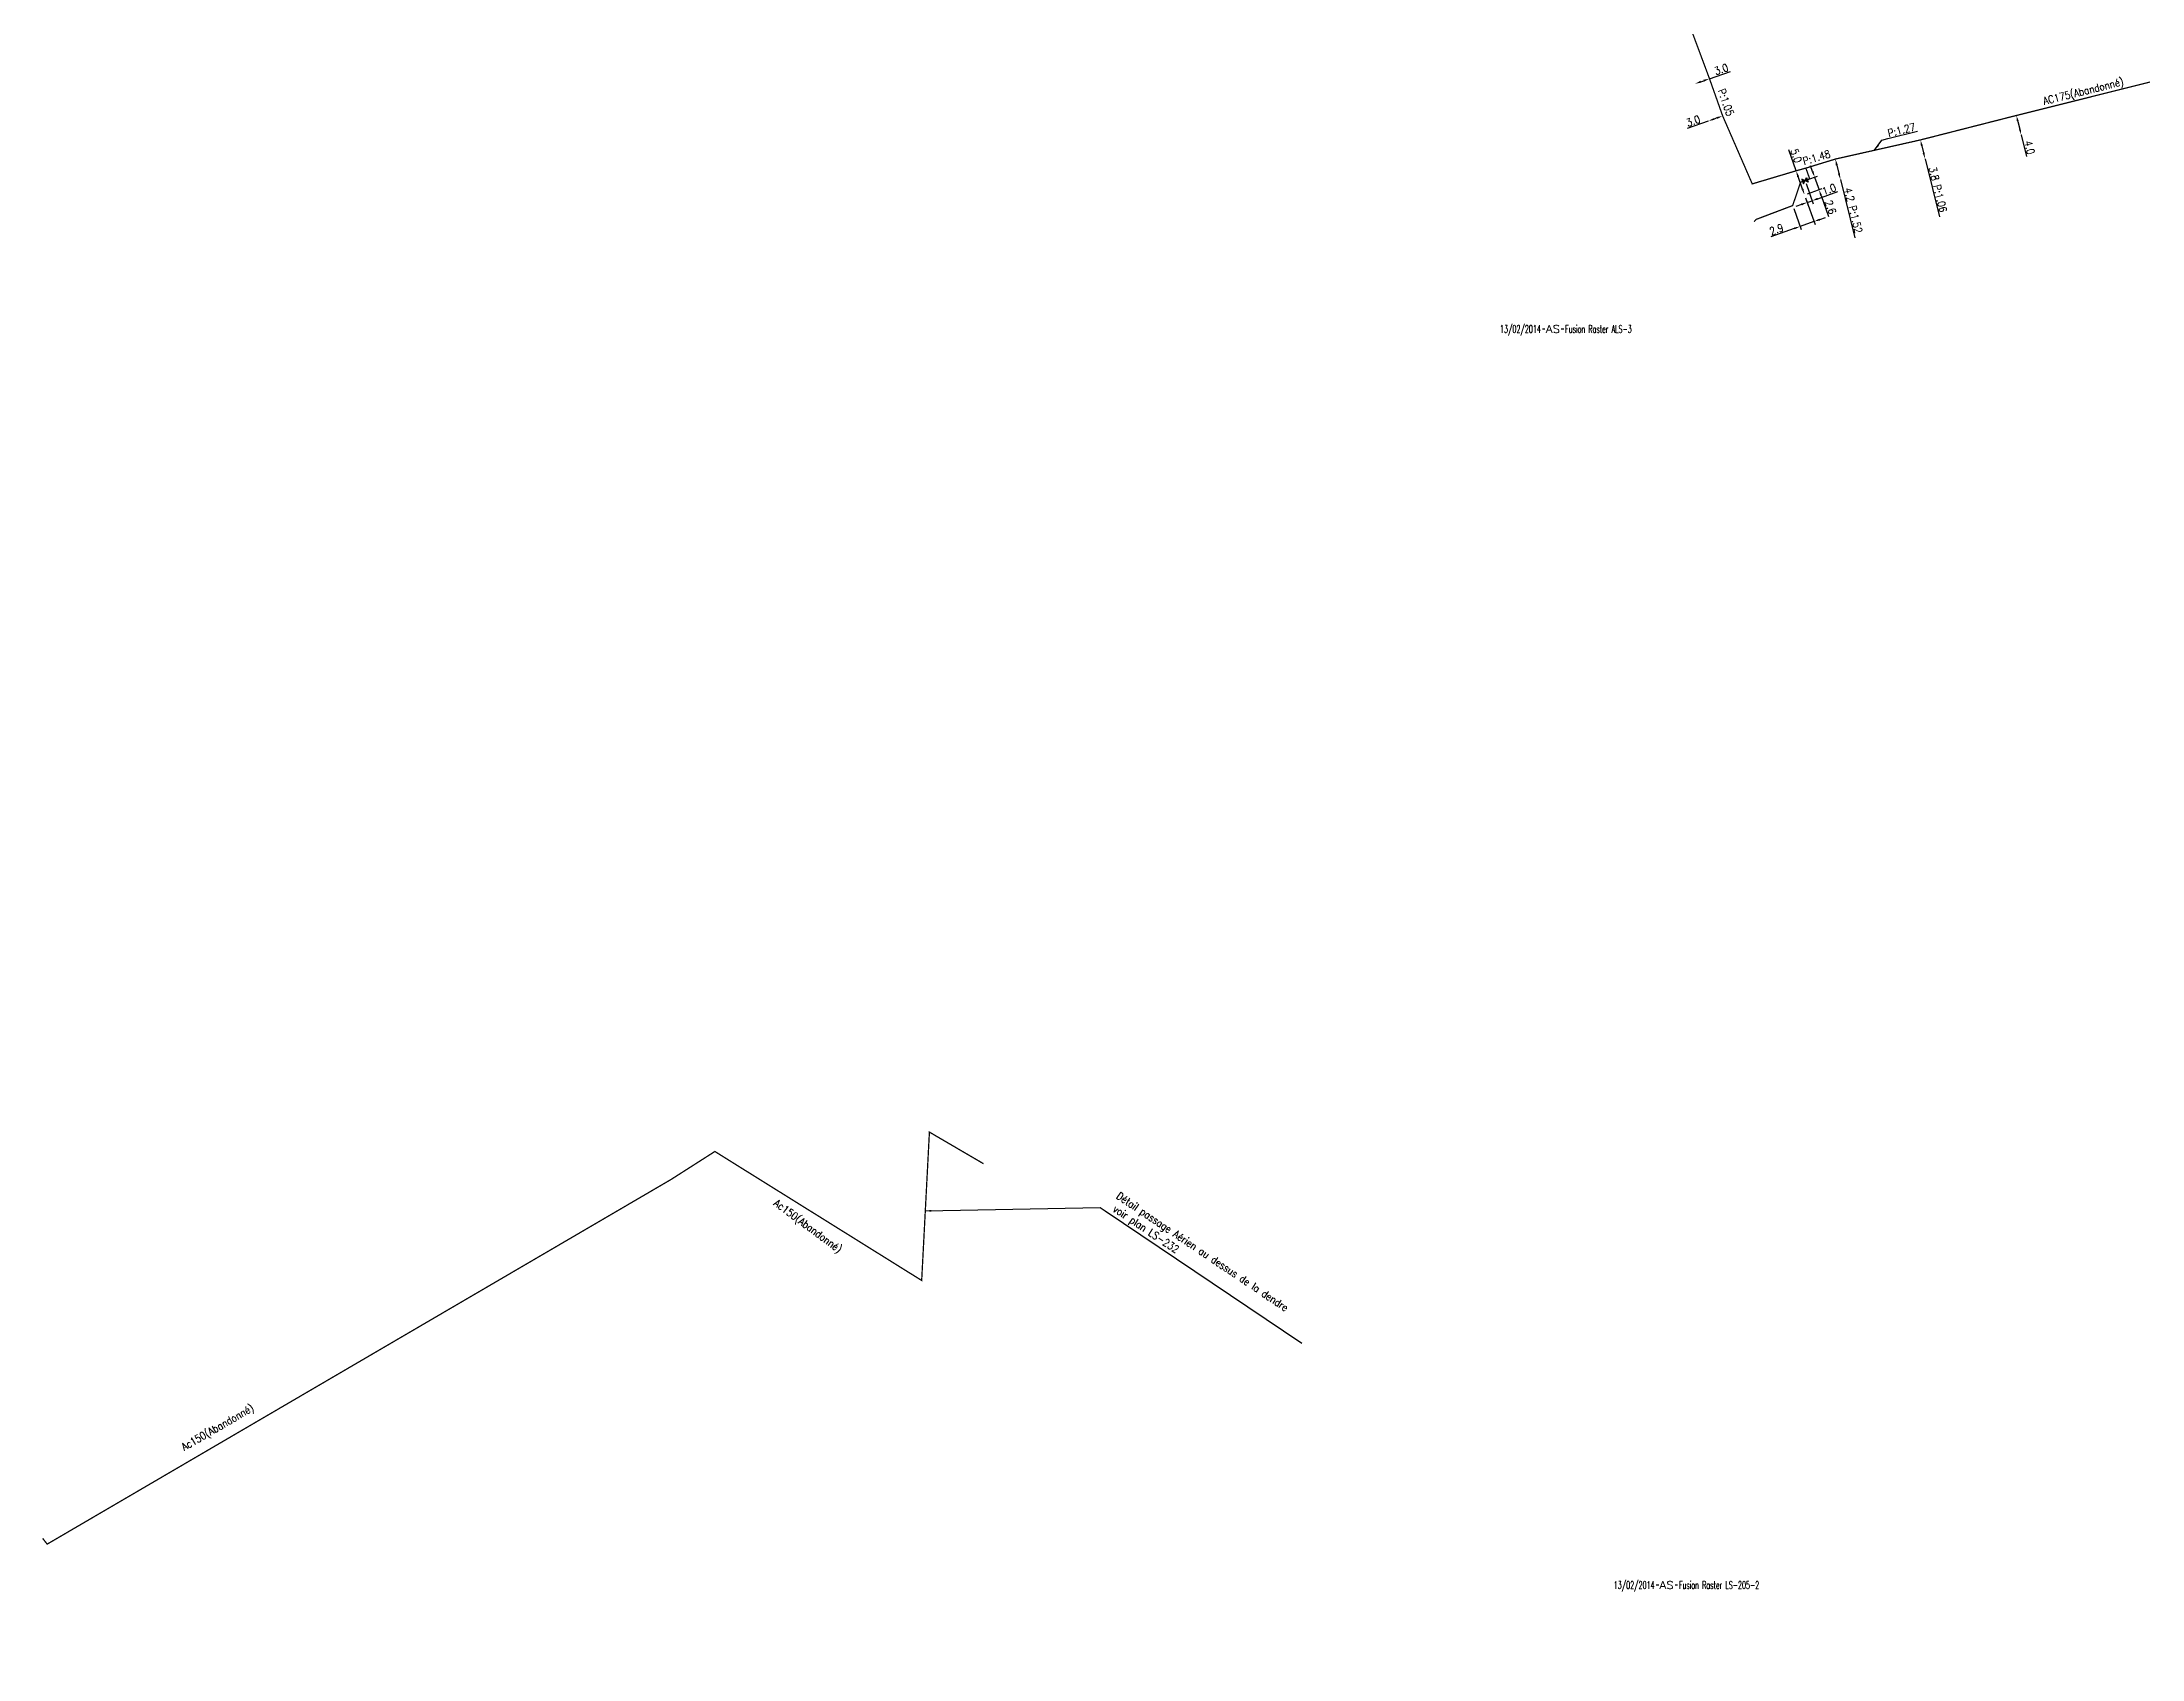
# Model space of a CAD drawing. Header units: millimetres. Extents: x 112153 to 112968, y 155000 to 155627.
# Drawn here: x 112152.9 to 112565.5, y 154999.9 to 155317.7 of the extents above; entities that cross this region are included whole.
import ezdxf
from ezdxf.enums import TextEntityAlignment as Align

# ---------------------------------------------------------------- set-up
doc = ezdxf.new("R2010")
doc.units = ezdxf.units.MM
doc.header["$PDMODE"] = 34
doc.layers.get('0').update_dxf_attribs({"linetype": 'CONTINUOUS'})
doc.layers.get('Defpoints').update_dxf_attribs({"linetype": 'CONTINUOUS'})
doc.layers.add('G_300', color=7, linetype='CONTINUOUS')
doc.layers.add('G_908', color=5, linetype='CONTINUOUS')
doc.styles.get("Standard").update_dxf_attribs({"font": 'romans.shx', "width": 0.85})
doc.linetypes.add('MP_HS', pattern='A,2,-1,["G",Standard,S=0.85,R=0,X=-0.27,Y=-0.4],-1', length=4)
doc.dimstyles.get("Standard").update_dxf_attribs({"dimtxt": 1.5, "dimasz": 1.2, "dimexe": 0.625, "dimexo": 0.625, "dimgap": 0.25, "dimtad": 1, "dimdec": 1, "dimzin": 0, "dimdsep": 46, "dimtxsty": 'Standard', "dimcen": -0.5, "dimadec": 0, "dimazin": 0, "dimtfac": 1, "dimtdec": 1, "dimtmove": 0, "dimatfit": 3, "dimfxl": 1, "dimtolj": 1, "dimtzin": 0, "dimarcsym": 0})

# ---------------------------------------------------------------- blocks, each defined once
blk = doc.blocks.new('*D30')
at = {"layer": 'Defpoints', "color": 0, "linetype": 'Continuous'}
for p in [(112505.28, 155294.66), (112506.27, 155290.63), (112506.27, 155290.63)]:
    blk.add_point(p, dxfattribs=at)
at = {"layer": 'G_908', "color": 0, "linetype": 'Continuous', "lineweight": -2}
for p, q in [((112505.57, 155293.49), (112505.99, 155291.79)), ((112506.27, 155290.63), (112509.09, 155279.19))]:
    blk.add_line(p, q, dxfattribs=at)
at = {"layer": 'G_908', "color": 0, "linetype": 'Continuous'}
for points in [[(112505.76, 155293.54), (112505.37, 155293.44), (112505.28, 155294.66)], [(112506.18, 155291.84), (112505.79, 155291.75), (112506.27, 155290.63)]]:
    blk.add_solid(points, dxfattribs=at)
at = {"layer": 'G_908', "color": 0, "linetype": 'Continuous', "insert": (112508.8, 155284.57), "char_height": 1.5, "attachment_point": 5, "rotation": 283.8574}
blk.add_mtext('\\A1;4.2 P:1.52', dxfattribs=at)
blk = doc.blocks.new('*D31')
at = {"layer": 'Defpoints', "color": 0, "linetype": 'Continuous'}
for p in [(112521.99, 155298.42), (112522.9, 155294.73), (112522.9, 155294.73)]:
    blk.add_point(p, dxfattribs=at)
at = {"layer": 'G_908', "color": 0, "linetype": 'Continuous', "lineweight": -2}
for p, q in [((112522.28, 155297.25), (112522.61, 155295.9)), ((112522.9, 155294.73), (112525.72, 155283.29))]:
    blk.add_line(p, q, dxfattribs=at)
at = {"layer": 'G_908', "color": 0, "linetype": 'Continuous'}
for points in [[(112522.47, 155297.3), (112522.08, 155297.21), (112521.99, 155298.42)], [(112522.81, 155295.94), (112522.42, 155295.85), (112522.9, 155294.73)]]:
    blk.add_solid(points, dxfattribs=at)
at = {"layer": 'G_908', "color": 0, "linetype": 'Continuous', "insert": (112525.42, 155288.67), "char_height": 1.5, "attachment_point": 5, "rotation": 283.8545}
blk.add_mtext('\\A1;3.8 P:1.06', dxfattribs=at)
blk = doc.blocks.new('*D32')
at = {"layer": 'Defpoints', "color": 0, "linetype": 'Continuous'}
for p in [(112540.85, 155303.23), (112541.8, 155299.39), (112541.8, 155299.39)]:
    blk.add_point(p, dxfattribs=at)
at = {"layer": 'G_908', "color": 0, "linetype": 'Continuous', "lineweight": -2}
for p, q in [((112540.24, 155303.08), (112540.24, 155303.08)), ((112541.14, 155302.06), (112541.51, 155300.56)), ((112541.8, 155299.39), (112542.84, 155295.15))]:
    blk.add_line(p, q, dxfattribs=at)
at = {"layer": 'G_908', "color": 0, "linetype": 'Continuous'}
for points in [[(112541.33, 155302.11), (112540.94, 155302.01), (112540.85, 155303.23)], [(112541.7, 155300.6), (112541.32, 155300.51), (112541.8, 155299.39)]]:
    blk.add_solid(points, dxfattribs=at)
at = {"layer": 'G_908', "color": 0, "linetype": 'Continuous', "insert": (112543.44, 155296.93), "char_height": 1.5, "attachment_point": 5, "rotation": 283.8574}
blk.add_mtext('\\A1;4.0', dxfattribs=at)
blk = doc.blocks.new('GIS_MODF')
at = {"color": 0, "linetype": 'Continuous', "flags": 128}
for points in [[(-2.18, -0.01), (-1.68, -0.01)], [(1.52, -0.01), (2.02, -0.01)]]:
    blk.add_lwpolyline(points, dxfattribs=at)
at = {"color": 0, "linetype": 'Continuous', "width": 0.5}
blk.add_attdef('DATE', text='', height=1.5, dxfattribs=at).set_placement((-2.5, -0.8), align=Align.RIGHT)
at = {"color": 0, "linetype": 'Continuous', "width": 1.771291}
blk.add_attdef('USER', text='', height=1.5, dxfattribs=at).set_placement((-1.51, -0.8), (1.28, -0.8), align=Align.FIT)
at = {"color": 0, "linetype": 'Continuous', "width": 0.5}
blk.add_attdef('DESC', (2.29, -0.8), '', height=1.5, dxfattribs=at)
blk = doc.blocks.new('*D45')
at = {"layer": 'Defpoints', "color": 0, "linetype": 'Continuous'}
for p in [(112499.22, 155287.64), (112496.89, 155285.52), (112501.08, 155282.38)]:
    blk.add_point(p, dxfattribs=at)
at = {"layer": 'G_908', "color": 0, "linetype": 'Continuous', "lineweight": -2}
for p, q in [((112499.43, 155287.05), (112501.29, 155281.79)), ((112497.1, 155284.93), (112498.55, 155280.82)), ((112502.21, 155282.78), (112503.34, 155283.18)), ((112497.21, 155281.01), (112492.58, 155279.38)), ((112501.08, 155282.38), (112498.34, 155281.41))]:
    blk.add_line(p, q, dxfattribs=at)
at = {"layer": 'G_908', "color": 0, "linetype": 'Continuous'}
for points in [[(112502.14, 155282.97), (112502.28, 155282.59), (112501.08, 155282.38)], [(112497.14, 155281.2), (112497.28, 155280.83), (112498.34, 155281.41)]]:
    blk.add_solid(points, dxfattribs=at)
at = {"layer": 'G_908', "color": 0, "linetype": 'Continuous', "insert": (112493.72, 155280.84), "char_height": 1.5, "attachment_point": 5, "rotation": 19.4165}
blk.add_mtext('\\A1;2.9', dxfattribs=at)
blk = doc.blocks.new('*D46')
at = {"layer": 'Defpoints', "color": 0, "linetype": 'Continuous'}
for p in [(112497.56, 155292.35), (112499.22, 155287.64), (112499.22, 155287.64)]:
    blk.add_point(p, dxfattribs=at)
at = {"layer": 'G_908', "color": 0, "linetype": 'Continuous', "lineweight": -2}
for p, q in [((112497.56, 155292.35), (112496.11, 155296.47)), ((112498.82, 155288.77), (112497.96, 155291.22))]:
    blk.add_line(p, q, dxfattribs=at)
at = {"layer": 'G_908', "color": 0, "linetype": 'Continuous'}
for points in [[(112498.15, 155291.29), (112497.77, 155291.15), (112497.56, 155292.35)], [(112499.01, 155288.83), (112498.64, 155288.7), (112499.22, 155287.64)]]:
    blk.add_solid(points, dxfattribs=at)
at = {"layer": 'G_908', "color": 0, "linetype": 'Continuous', "insert": (112497.58, 155295.31), "char_height": 1.5, "attachment_point": 5, "rotation": 289.4165}
blk.add_mtext('\\A1;5.0', dxfattribs=at)
blk = doc.blocks.new('*D65')
at = {"layer": 'Defpoints', "color": 0, "linetype": 'Continuous'}
for p in [(112483.14, 155303.13), (112480.31, 155302.13), (112480.31, 155302.13)]:
    blk.add_point(p, dxfattribs=at)
at = {"layer": 'G_908', "color": 0, "linetype": 'Continuous', "lineweight": -2}
for p, q in [((112480.31, 155302.13), (112476.19, 155300.68)), ((112482.01, 155302.73), (112481.44, 155302.53))]:
    blk.add_line(p, q, dxfattribs=at)
at = {"layer": 'G_908', "color": 0, "linetype": 'Continuous'}
for points in [[(112481.94, 155302.92), (112482.08, 155302.55), (112483.14, 155303.13)], [(112481.38, 155302.72), (112481.51, 155302.35), (112480.31, 155302.13)]]:
    blk.add_solid(points, dxfattribs=at)
at = {"layer": 'G_908', "color": 0, "linetype": 'Continuous', "insert": (112477.35, 155302.15), "char_height": 1.5, "attachment_point": 5, "rotation": 19.4801}
blk.add_mtext('\\A1;3.0', dxfattribs=at)
blk = doc.blocks.new('*D66')
at = {"layer": 'Defpoints', "color": 0, "linetype": 'Continuous'}
for p in [(112477.72, 155309.47), (112477.72, 155309.47), (112480.55, 155310.45)]:
    blk.add_point(p, dxfattribs=at)
at = {"layer": 'G_908', "color": 0, "linetype": 'Continuous', "lineweight": -2}
for p, q in [((112480.55, 155310.45), (112484.68, 155311.88)), ((112478.85, 155309.86), (112479.42, 155310.06))]:
    blk.add_line(p, q, dxfattribs=at)
at = {"layer": 'G_908', "color": 0, "linetype": 'Continuous'}
for points in [[(112478.79, 155310.05), (112478.92, 155309.67), (112477.72, 155309.47)], [(112479.35, 155310.25), (112479.48, 155309.87), (112480.55, 155310.45)]]:
    blk.add_solid(points, dxfattribs=at)
at = {"layer": 'G_908', "color": 0, "linetype": 'Continuous', "insert": (112482.86, 155312.31), "char_height": 1.5, "attachment_point": 5, "rotation": 19.1166}
blk.add_mtext('\\A1;3.0', dxfattribs=at)
blk = doc.blocks.new('*D68')
at = {"layer": 'Defpoints', "color": 0, "linetype": 'Continuous'}
for p in [(112499.22, 155287.64), (112499.3, 155290.42), (112502.07, 155288.64)]:
    blk.add_point(p, dxfattribs=at)
at = {"layer": 'G_300', "color": 0, "linetype": 'Continuous', "lineweight": -2}
for p, q in [((112499.89, 155290.63), (112501.79, 155291.3)), ((112500.81, 155292.22), (112500.41, 155293.35)), ((112501.21, 155291.09), (112502.07, 155288.64)), ((112499.81, 155287.84), (112502.66, 155288.85)), ((112502.47, 155287.51), (112503.92, 155283.38))]:
    blk.add_line(p, q, dxfattribs=at)
at = {"layer": 'G_300', "color": 0, "linetype": 'Continuous'}
for points in [[(112501, 155292.29), (112500.62, 155292.16), (112501.21, 155291.09)], [(112502.66, 155287.57), (112502.28, 155287.44), (112502.07, 155288.64)]]:
    blk.add_solid(points, dxfattribs=at)
at = {"layer": 'G_300', "color": 0, "linetype": 'Continuous', "insert": (112504.34, 155285.21), "char_height": 1.5, "attachment_point": 5, "rotation": 289.4165}
blk.add_mtext('\\A1;2.6', dxfattribs=at)
blk = doc.blocks.new('*D69')
at = {"layer": 'Defpoints', "color": 0, "linetype": 'Continuous'}
for p in [(112499.22, 155287.64), (112499.3, 155290.42), (112499.75, 155286.14)]:
    blk.add_point(p, dxfattribs=at)
at = {"layer": 'G_300', "color": 0, "linetype": 'Continuous', "lineweight": -2}
for p, q in [((112499.43, 155287.05), (112499.96, 155285.55)), ((112499.51, 155289.83), (112500.9, 155285.88)), ((112501.83, 155286.87), (112505.78, 155288.26)), ((112498.62, 155285.74), (112497.49, 155285.34)), ((112499.75, 155286.14), (112500.7, 155286.47))]:
    blk.add_line(p, q, dxfattribs=at)
at = {"layer": 'G_300', "color": 0, "linetype": 'Continuous'}
for points in [[(112501.76, 155287.06), (112501.89, 155286.68), (112500.7, 155286.47)], [(112498.55, 155285.93), (112498.69, 155285.55), (112499.75, 155286.14)]]:
    blk.add_solid(points, dxfattribs=at)
at = {"layer": 'G_300', "color": 0, "linetype": 'Continuous', "insert": (112504.04, 155288.71), "char_height": 1.5, "attachment_point": 5, "rotation": 19.4165}
blk.add_mtext('\\A1;1.0', dxfattribs=at)
blk = doc.blocks.new('G_300_04')
at = {"linetype": 'Continuous'}
h = blk.add_hatch(color=0, dxfattribs=at)
h.paths.add_polyline_path([(-1, 1), (-1, -1), (0, 0)])
h.paths.add_polyline_path([(1, 1), (0, 0), (1, -1)])
at = {"color": 0, "linetype": 'Continuous', "flags": 128}
blk.add_lwpolyline([(-1, -1), (1, 1), (1, -1), (-1, 1)], close=True, dxfattribs=at)
at = {"color": 0, "linetype": 'Continuous', "width": 0.75}
blk.add_attdef('NUM', text='', height=1.5, dxfattribs=at).set_placement((0, 2.1), align=Align.MIDDLE_CENTER)
at = {"color": 0, "linetype": 'Continuous', "width": 0.75, "flags": 3}
for tag, p in [('DEF_COUP', (0, -7.5)), ('DEF_LEG', (0, -5)), ('DEF_TYPE', (0, -10))]:
    blk.add_attdef(tag, text='', height=1.2, dxfattribs=at).set_placement(p, align=Align.MIDDLE)

msp = doc.modelspace()

# ---------------------------------------------------------------- linework, layer by layer
at = {"layer": 'G_908', "linetype": 'MP_HS', "const_width": 0.25, "flags": 128}
for points in [[(112369.35, 155380.95), (112382.99, 155384.41), (112408.24, 155390.86), (112422.45, 155394.43), (112428.44, 155395.94), (112435.5, 155397.74), (112441.26, 155399.28), (112445.2, 155400.33, -0.386335), (112447.59, 155399.1), (112451.82, 155387.77), (112458.21, 155370.64), (112462.79, 155358.16), (112480.55, 155310.45), (112483.14, 155303.13), (112488.95, 155289.78), (112497.56, 155292.35), (112499.48, 155292.88), (112505.28, 155294.66), (112521.99, 155298.42), (112540.85, 155303.23), (112569.31, 155310.35), (112580.94, 155313.07), (112589.12, 155315.06), (112596.7, 155319.57), (112600.02, 155321.79), (112600.59, 155322.99), (112603.84, 155326.65), (112614.03, 155340.08), (112621.21, 155345.24), (112625.75, 155348.11), (112632.05, 155350.77), (112634.84, 155351.22), (112658.71, 155356.01), (112667.36, 155357.69), (112671.91, 155355.05), (112684.3, 155345.54), (112693.52, 155337.4), (112697.94, 155324.57), (112700.75, 155316.74), (112709.48, 155290.51), (112713.69, 155277.86), (112715.64, 155276.52), (112721.25, 155272.69), (112734.72, 155263.71), (112739.17, 155260.75), (112755.48, 155259.99), (112778.85, 155258.9), (112793.36, 155258.18), (112797.79, 155257.81), (112801.19, 155259.31), (112808.53, 155262.74), (112812.83, 155264.61), (112814.63, 155260.72), (112815.37, 155258.94), (112814.89, 155258.17), (112815.42, 155256.97), (112815.98, 155255.78), (112816.72, 155255.65), (112818.54, 155251.27), (112820.86, 155245.29), (112833.24, 155212.38), (112838.39, 155198.15), (112841.19, 155189.39), (112846.08, 155173.93), (112853.31, 155153.84), (112861.5, 155124.06), (112863.39, 155118.31), (112877.92, 155072.26), (112893.11, 155028.11), (112899.02, 155013.29), (112903.98, 155000.4), (112904.14, 155000)], [(112499.77, 155290.59), (112500.01, 155290.67, 0.41658), (112500.16, 155290.99), (112499.48, 155292.88)], [(112489.33, 155282.36), (112489.67, 155282.76, -0.121825), (112489.77, 155282.82), (112496.89, 155285.52), (112498.41, 155290, -0.230652), (112498.56, 155290.16), (112498.83, 155290.25)]]:
    msp.add_lwpolyline(points, format="xyb", dxfattribs=at)
msp.add_lwpolyline([(112337.91, 155097.22), (112327.29, 155103.43), (112325.77, 155074.27), (112285.14, 155099.62), (112276.55, 155094.13), (112153.96, 155022.45), (112153.07, 155023.59)], dxfattribs=at)

# ---------------------------------------------------------------- block references
at = {"layer": 'G_300', "xscale": 0.4999999999992751, "yscale": 0.499999999999275, "zscale": 0.5, "rotation": 19.41646802305002}
msp.add_blockref('G_300_04', (112499.3, 155290.42), dxfattribs=at)
at = {"layer": 'G_908'}
ref = msp.add_blockref('GIS_MODF', (112449.91, 155261.31), dxfattribs=at)
ref.add_attrib('DATE', '13/02/2014', dxfattribs={"layer": '0', "color": 0, "linetype": 'Continuous', "height": 1.5, "width": 0.5}).set_placement((112447.41, 155260.51), align=Align.RIGHT)
ref.add_attrib('USER', 'AS', dxfattribs={"layer": '0', "color": 0, "linetype": 'Continuous', "height": 1.5, "width": 1.113383}).set_placement((112448.41, 155260.51), (112451.19, 155260.51), align=Align.FIT)
ref.add_attrib('DESC', 'Fusion Raster ALS-3', (112452.2, 155260.51), dxfattribs={"layer": '0', "color": 0, "linetype": 'Continuous', "height": 1.5, "width": 0.5})
ref = msp.add_blockref('GIS_MODF', (112472.26, 155014.45), dxfattribs=at)
ref.add_attrib('DATE', '13/02/2014', dxfattribs={"layer": '0', "color": 0, "linetype": 'Continuous', "height": 1.5, "width": 0.5}).set_placement((112469.76, 155013.65), align=Align.RIGHT)
ref.add_attrib('USER', 'AS', dxfattribs={"layer": '0', "color": 0, "linetype": 'Continuous', "height": 1.5, "width": 1.113383}).set_placement((112470.75, 155013.65), (112473.53, 155013.65), align=Align.FIT)
ref.add_attrib('DESC', 'Fusion Raster LS-205-2', (112474.55, 155013.65), dxfattribs={"layer": '0', "color": 0, "linetype": 'Continuous', "height": 1.5, "width": 0.5})

# ---------------------------------------------------------------- texts
at = {"layer": 'G_908', "linetype": 'Continuous', "width": 0.85}
for s, rotation, p in [('P:1.05', 289.4805, (112482.15, 155308.17)), ('AC175(Abandonné)', 14.0527, (112546.34, 155305.31)), ('P:1.48', 16.6321, (112499.15, 155293.47)), ('Ac150(Abandonné)', 323.4218, (112296.58, 155089.15)), ('Ac150(Abandonné)', 30.084, (112180.86, 155040.75))]:
    msp.add_text(s, height=1.5, rotation=rotation, dxfattribs=at).set_placement(p)
at = {"layer": 'G_908', "linetype": 'Continuous', "char_height": 1.5, "attachment_point": 7}
for s, insert, rotation in [('P:1.27', (112515.79, 155298.97), 14.1024), ('Détail passage Aérien au dessus de la dendre\\P voir plan LS-232', (112362.18, 155088.04), 326.0658)]:
    msp.add_mtext(s, dxfattribs=dict(at, insert=insert, rotation=rotation))

# ---------------------------------------------------------------- dimensions: what is measured, and where the dimension line sits
at = {"layer": 'G_300', "linetype": 'Continuous'}
for base, angle, picture, middle in [((112502.07, 155288.64), 109.4165, '*D68', (112503.39, 155284.88)), ((112499.75, 155286.14), 19.4165, '*D69', (112504.37, 155287.76))]:
    dim = msp.add_linear_dim(base=base, p1=(112499.3, 155290.42), p2=(112499.22, 155287.64), angle=angle, dimstyle='Standard', dxfattribs=at)
    dim.commit()
    dim.dimension.update_dxf_attribs({"geometry": picture, "text_midpoint": middle, "dimtype": 160})
at = {"layer": 'G_908', "linetype": 'Continuous'}
for base, p1, p2, angle, picture, middle in [((112477.72, 155309.47), (112480.55, 155310.45), (112477.72, 155309.47), 19.1166, '*D66', (112483.19, 155311.36)), ((112480.31, 155302.13), (112483.14, 155303.13), (112480.31, 155302.13), 19.4801, '*D65', (112477.69, 155301.21)), ((112541.8, 155299.39), (112540.85, 155303.23), (112541.8, 155299.39), 103.8574, '*D32', (112542.46, 155296.69)), ((112499.22, 155287.64), (112497.56, 155292.35), (112499.22, 155287.64), 109.4165, '*D46', (112496.64, 155294.98)), ((112501.08, 155282.38), (112496.89, 155285.52), (112499.22, 155287.64), 199.4165, '*D45', (112494.05, 155279.9))]:
    dim = msp.add_linear_dim(base=base, p1=p1, p2=p2, angle=angle, dimstyle='Standard', dxfattribs=at)
    dim.commit()
    dim.dimension.update_dxf_attribs({"geometry": picture, "text_midpoint": middle, "dimtype": 160})
for base, p1, p2, angle, text, picture, middle in [((112522.9, 155294.73), (112521.99, 155298.42), (112522.9, 155294.73), 103.8545, '<> P:1.06', '*D31', (112524.45, 155288.43)), ((112506.273877, 155290.627898), (112505.279925, 155294.657112), (112506.273877, 155290.627898), 103.857421, '<> P:1.52', '*D30', (112507.828104, 155284.327485))]:
    dim = msp.add_linear_dim(base=base, p1=p1, p2=p2, angle=angle, text=text, dimstyle='Standard', dxfattribs=at)
    dim.commit()
    dim.dimension.update_dxf_attribs({"geometry": picture, "text_midpoint": middle, "dimtype": 160})

# ---------------------------------------------------------------- leaders
at = {"layer": 'G_908', "linetype": 'Continuous', "annotation_type": 0, "has_hookline": 1, "hookline_direction": 0}
for points, text_width, horizontal_direction in [([(112512.98, 155296.39), (112514.44, 155298.38), (112515.61, 155298.67)], 5.71, (0.969862, 0.243656, 0)), ([(112326.49, 155087.94), (112360.83, 155088.64), (112361.83, 155087.97)], 46.32, (0.829679, -0.558241, 0))]:
    msp.add_leader(points, dimstyle='Standard', dxfattribs=dict(at, text_width=text_width, horizontal_direction=horizontal_direction))

doc.saveas('drawing.dxf')
